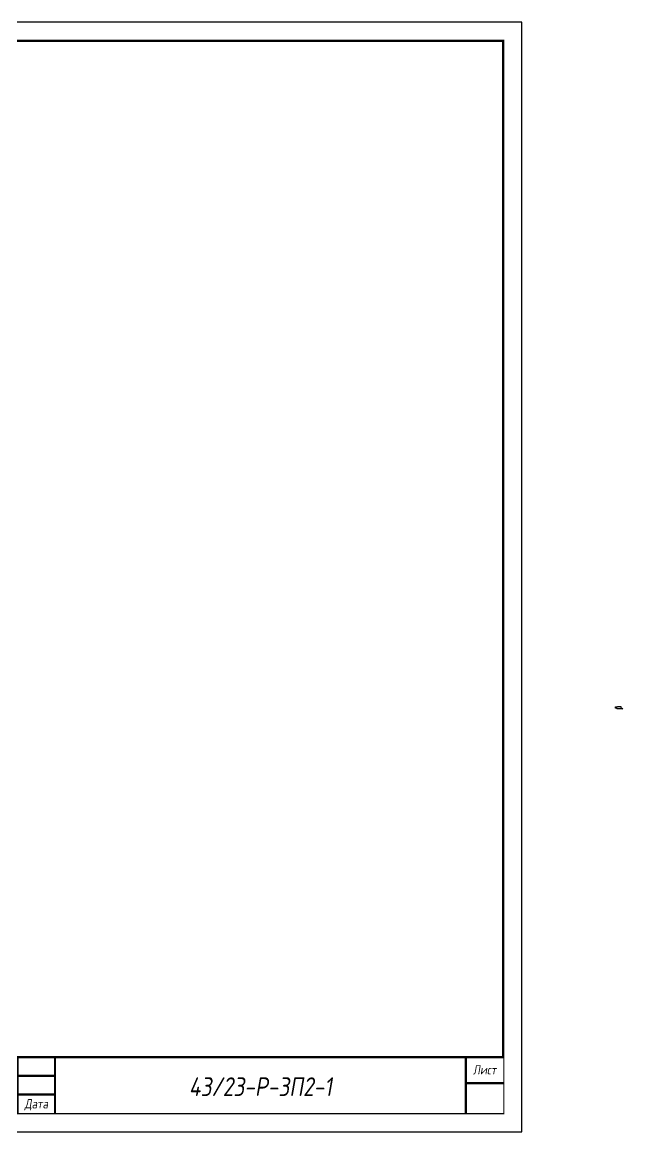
# Model space of a CAD drawing. Extents: x -717 to 1451, y -133302 to 233.
# Drawn here: x 256.2 to 416.9, y -82647.4 to -82350.4 of the extents above; entities that cross this region are included whole.
import ezdxf
from ezdxf.enums import TextEntityAlignment as Align

# ---------------------------------------------------------------- set-up
doc = ezdxf.new("R2010")
doc.units = 0
doc.layers.add('Зарамочное оформление', color=7, linetype='Continuous')
doc.layers.add('Объём_2563', color=7, linetype='Continuous', true_color=0xff8000)
doc.styles.add('М', font='romand.shx', dxfattribs={"width": 0.8, "oblique": 10, "height": 2.5})

# ---------------------------------------------------------------- blocks, each defined once
blk = doc.blocks.new('Штамп')
at = {"linetype": 'Continuous'}
blk.add_wipeout([(199.95, -411.25), (384.95, -411.25), (384.95, -426.25), (199.95, -426.25)], dxfattribs=at).dxf.layer = 'Зарамочное оформление'
at = {"layer": 'Зарамочное оформление', "linetype": 'Continuous', "lineweight": -3, "const_width": 0.6, "flags": 128}
for points in [[(199.95, -426.25), (199.95, -411.25), (384.95, -411.25)], [(209.95, -411.25), (209.95, -426.25)], [(219.95, -411.25), (219.95, -426.25)], [(229.95, -411.25), (229.95, -426.25)], [(239.95, -411.25), (239.95, -426.25)], [(254.95, -411.25), (254.95, -426.25)], [(264.95, -411.25), (264.95, -426.25)], [(374.95, -411.25), (374.95, -426.25)], [(199.95, -416.25), (264.95, -416.25)], [(374.95, -418.25), (384.95, -418.25)], [(199.95, -421.25), (264.95, -421.25)]]:
    blk.add_lwpolyline(points, dxfattribs=at)
at = {"linetype": 'Continuous', "insert": (319.95, -419.17), "char_height": 5, "width": 110, "attachment_point": 5, "style": 'М'}
blk.add_mtext('{\\Q10;\\W0.8;43/23-Р-ЗП2-1}', dxfattribs=at)
at = {"layer": 'Зарамочное оформление', "linetype": 'Continuous', "style": 'М', "oblique": 10}
for s, width, p in [('Лист', 0.8, (379.95, -414.66)), ('Изм.', 0.8, (204.95, -423.75)), ('Кол.уч.', 0.7, (214.95, -423.75)), ('Лист', 0.8, (224.95, -423.75)), ('N док.', 0.7, (235.28, -423.75)), ('Подпись', 0.8, (247.45, -423.75)), ('Дата', 0.8, (259.95, -423.75))]:
    blk.add_text(s, height=2.5, dxfattribs=dict(at, width=width)).set_placement(p, align=Align.MIDDLE_CENTER)
blk = doc.blocks.new('шифр')
blk.add_blockref('Штамп', (0, -82276))

msp = doc.modelspace()

# ---------------------------------------------------------------- linework, layer by layer
at = {"flags": 128}
msp.add_lwpolyline([(-30.054, -82647.421), (389.946, -82647.421), (389.946, -82350.421), (-30.054, -82350.421)], close=True, dxfattribs=at)
at = {"const_width": 0.6, "flags": 128}
msp.add_lwpolyline([(-10.054, -82642.421), (384.946, -82642.421), (384.946, -82355.421), (-10.054, -82355.421)], close=True, dxfattribs=at)
at = {"layer": 'Объём_2563', "color": 250, "flags": 128}
msp.add_lwpolyline([(416.425, -82533.886), (416.944, -82534.232), (415.471, -82534.188), (415.286, -82534.002), (414.986, -82533.993), (414.986, -82533.714), (415.487, -82533.714), (415.486, -82533.583), (416.386, -82533.619), (416.425, -82533.645), (416.425, -82533.886), (416.425, -82533.886)], dxfattribs=at)

# ---------------------------------------------------------------- texts
at = {"linetype": 'Continuous', "style": 'М', "oblique": 10, "width": 0.8}
msp.add_text('270', height=2.5, dxfattribs=at).set_placement((380.312, -82638.509), align=Align.MIDDLE)

# ---------------------------------------------------------------- next in the draw order: block references
msp.add_blockref('шифр', (0, 59.829))

doc.saveas('drawing.dxf')
